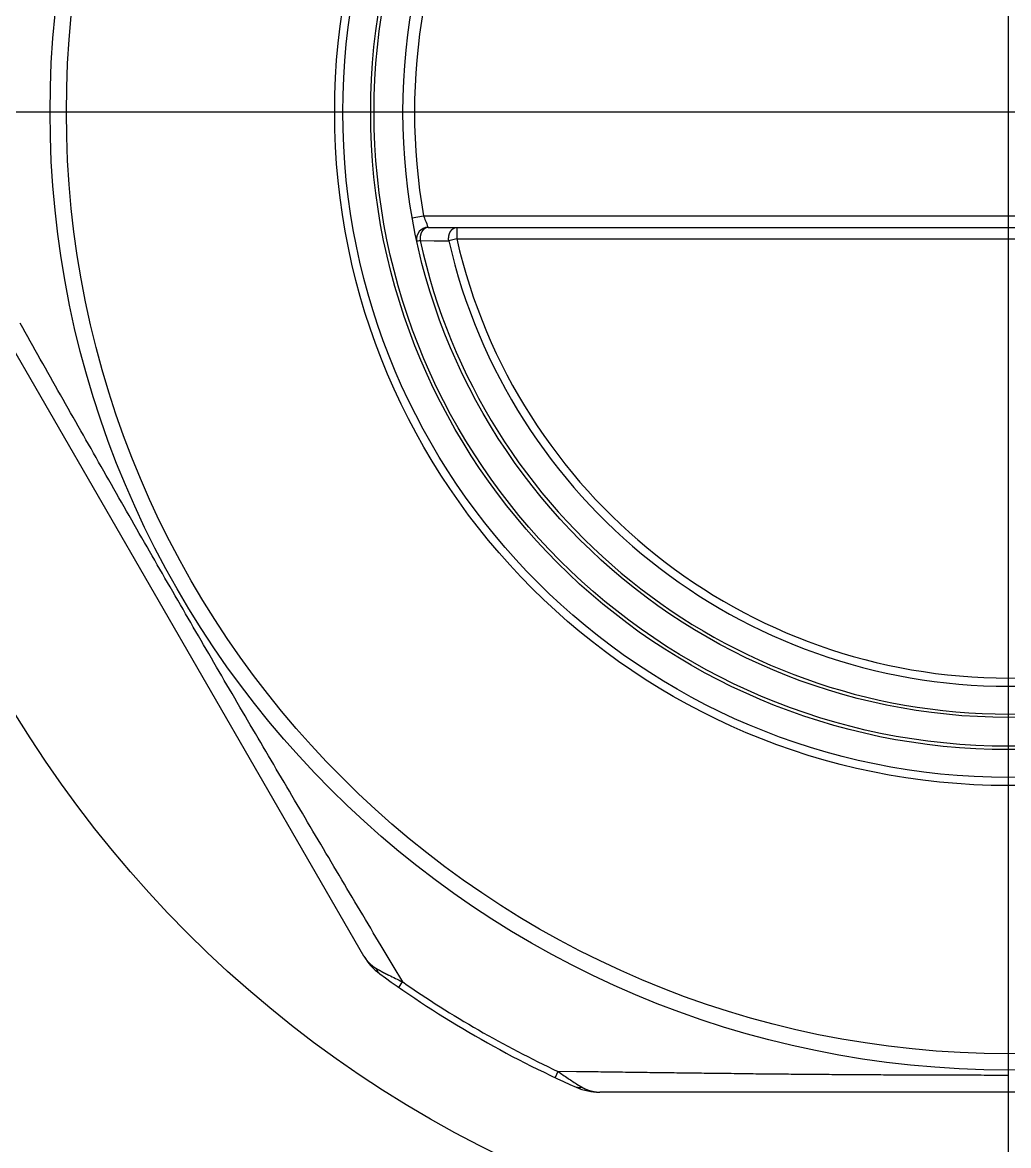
# Model space of a CAD drawing. Header units: millimetres. Extents: x 0 to 3800, y -67 to 2530.
# Drawn here: x 3236.7 to 3245.48, y 883.6 to 893.6 of the extents above; entities that cross this region are included whole.
import ezdxf
from ezdxf.lldxf.tags import DXFTag

# ---------------------------------------------------------------- set-up
doc = ezdxf.new("R2010")
doc.units = ezdxf.units.MM
doc.layers.add('내부선 및 부속', color=4, linetype='Continuous')
doc.layers.add('중심선', color=1, linetype='DASHED')
tags = doc.linetypes.add('DASHDOT', pattern=[70, 31, -13, 13, -13]).pattern_tags.tags
tags[10:11] = [DXFTag(74, 4), DXFTag(75, 0), DXFTag(340, '0'), DXFTag(46, 0.0), DXFTag(50, 0.0), DXFTag(44, 0.0), DXFTag(45, 0.0)]
tags[8:9] = [DXFTag(74, 4), DXFTag(75, 0), DXFTag(340, '0'), DXFTag(46, 0.0), DXFTag(50, 0.0), DXFTag(44, 0.0), DXFTag(45, 0.0)]
tags[6:7] = [DXFTag(74, 4), DXFTag(75, 0), DXFTag(340, '0'), DXFTag(46, 0.0), DXFTag(50, 0.0), DXFTag(44, 0.0), DXFTag(45, 0.0)]
tags[4:5] = [DXFTag(74, 4), DXFTag(75, 0), DXFTag(340, '0'), DXFTag(46, 0.0), DXFTag(50, 0.0), DXFTag(44, 0.0), DXFTag(45, 0.0)]
tags = doc.linetypes.add('DASHED', pattern=[25.72, 12.86, -12.86]).pattern_tags.tags
tags[6:7] = [DXFTag(74, 4), DXFTag(75, 0), DXFTag(340, '0'), DXFTag(46, 0.0), DXFTag(50, 0.0), DXFTag(44, 0.0), DXFTag(45, 0.0)]
tags[4:5] = [DXFTag(74, 4), DXFTag(75, 0), DXFTag(340, '0'), DXFTag(46, 0.0), DXFTag(50, 0.0), DXFTag(44, 0.0), DXFTag(45, 0.0)]

msp = doc.modelspace()

# ---------------------------------------------------------------- linework, layer by layer
at = {"layer": '내부선 및 부속', "linetype": 'Continuous'}
for p, q in [((3240.1726, 891.8606), (3240.2736, 891.8785)), ((3240.2741, 891.8785), (3250.6847, 891.8785)), ((3240.3126, 891.7797), (3240.3143, 891.7759)), ((3240.3143, 891.7759), (3250.6437, 891.7759)), ((3240.5683, 891.7759), (3240.5683, 891.6732)), ((3240.2434, 891.6577), (3240.214, 891.6513)), ((3240.2434, 891.6577), (3240.3674, 891.6573)), ((3240.3674, 891.6573), (3240.4975, 891.657)), ((3240.5683, 891.6732), (3240.4975, 891.6569)), ((3240.5684, 891.6732), (3250.3895, 891.6732)), ((3239.7416, 885.2886), (3236.1031, 891.5906)), ((3240.0032, 885.2004), (3239.8965, 885.3791)), ((3240.0878, 885.0589), (3240.0032, 885.2004)), ((3240.053, 885.0098), (3240.0874, 885.0592)), ((3241.469, 884.2615), (3241.4434, 884.207)), ((3241.6336, 884.259), (3241.4691, 884.2614)), ((3249.1175, 884.0767), (3241.8406, 884.0767))]:
    msp.add_line(p, q, dxfattribs=at)
at = {"layer": '내부선 및 부속', "linetype": 'Continuous', "flags": 128}
for points in [[(3240.314, 891.7757), (3240.313, 891.7757), (3240.312, 891.7757), (3240.312, 891.7757), (3240.311, 891.7757), (3240.31, 891.7757), (3240.309, 891.7757), (3240.308, 891.7757), (3240.307, 891.7757), (3240.306, 891.7747), (3240.305, 891.7747), (3240.304, 891.7747), (3240.303, 891.7747), (3240.302, 891.7747), (3240.301, 891.7737), (3240.301, 891.7737), (3240.3, 891.7737), (3240.299, 891.7727), (3240.298, 891.7727), (3240.297, 891.7727), (3240.296, 891.7717), (3240.295, 891.7717), (3240.294, 891.7717), (3240.293, 891.7707), (3240.293, 891.7707), (3240.292, 891.7697), (3240.291, 891.7697), (3240.29, 891.7687), (3240.289, 891.7687), (3240.288, 891.7687), (3240.288, 891.7677), (3240.287, 891.7677), (3240.286, 891.7667), (3240.285, 891.7657), (3240.284, 891.7657), (3240.283, 891.7647), (3240.283, 891.7647), (3240.282, 891.7637), (3240.281, 891.7637), (3240.28, 891.7627), (3240.279, 891.7617), (3240.279, 891.7617), (3240.278, 891.7607), (3240.277, 891.7597), (3240.276, 891.7597), (3240.276, 891.7587), (3240.275, 891.7577), (3240.274, 891.7577), (3240.273, 891.7567), (3240.273, 891.7557), (3240.272, 891.7557), (3240.271, 891.7547), (3240.271, 891.7537), (3240.27, 891.7527), (3240.269, 891.7527), (3240.269, 891.7517), (3240.268, 891.7507), (3240.267, 891.7497), (3240.267, 891.7497), (3240.266, 891.7487), (3240.265, 891.7477), (3240.265, 891.7467), (3240.264, 891.7457), (3240.264, 891.7457), (3240.263, 891.7447), (3240.262, 891.7437), (3240.262, 891.7427), (3240.261, 891.7417), (3240.261, 891.7417), (3240.26, 891.7407), (3240.26, 891.7397), (3240.259, 891.7387), (3240.259, 891.7377), (3240.258, 891.7367), (3240.258, 891.7367), (3240.257, 891.7357), (3240.257, 891.7347), (3240.256, 891.7337), (3240.256, 891.7327), (3240.255, 891.7317), (3240.255, 891.7307), (3240.254, 891.7307), (3240.254, 891.7297), (3240.253, 891.7287), (3240.253, 891.7277), (3240.253, 891.7267), (3240.252, 891.7257), (3240.252, 891.7247), (3240.251, 891.7237), (3240.251, 891.7227), (3240.251, 891.7227), (3240.25, 891.7217), (3240.25, 891.7207), (3240.25, 891.7197), (3240.249, 891.7187), (3240.249, 891.7177), (3240.249, 891.7167), (3240.248, 891.7157), (3240.248, 891.7147), (3240.248, 891.7137), (3240.248, 891.7127), (3240.248, 891.7127), (3240.247, 891.7127), (3240.247, 891.7117), (3240.247, 891.7107), (3240.247, 891.7097), (3240.246, 891.7087), (3240.246, 891.7077), (3240.246, 891.7067), (3240.246, 891.7057), (3240.245, 891.7047), (3240.245, 891.7037), (3240.245, 891.7027), (3240.245, 891.7017), (3240.245, 891.7007), (3240.245, 891.7007), (3240.244, 891.6997), (3240.244, 891.6987), (3240.244, 891.6977), (3240.244, 891.6967), (3240.244, 891.6957), (3240.244, 891.6947), (3240.244, 891.6937), (3240.243, 891.6927), (3240.243, 891.6917), (3240.243, 891.6907), (3240.243, 891.6897), (3240.243, 891.6887), (3240.243, 891.6877), (3240.243, 891.6867), (3240.243, 891.6857), (3240.243, 891.6847), (3240.243, 891.6837), (3240.243, 891.6827), (3240.243, 891.6827), (3240.243, 891.6817), (3240.242, 891.6807), (3240.242, 891.6797), (3240.242, 891.6787), (3240.242, 891.6777), (3240.242, 891.6767), (3240.242, 891.6757), (3240.242, 891.6747), (3240.242, 891.6737), (3240.242, 891.6727), (3240.242, 891.6717), (3240.242, 891.6707), (3240.243, 891.6697), (3240.243, 891.6687), (3240.243, 891.6677), (3240.243, 891.6667), (3240.243, 891.6657), (3240.243, 891.6657), (3240.243, 891.6647), (3240.243, 891.6637), (3240.243, 891.6627), (3240.243, 891.6617), (3240.243, 891.6607), (3240.243, 891.6597), (3240.243, 891.6587), (3240.243, 891.6577), (3240.243, 891.6577)], [(3240.498, 891.6567), (3240.497, 891.6577), (3240.497, 891.6587), (3240.497, 891.6597), (3240.497, 891.6597), (3240.497, 891.6607), (3240.497, 891.6617), (3240.497, 891.6627), (3240.497, 891.6627), (3240.497, 891.6637), (3240.496, 891.6647), (3240.496, 891.6657), (3240.496, 891.6667), (3240.496, 891.6667), (3240.496, 891.6677), (3240.496, 891.6687), (3240.496, 891.6697), (3240.496, 891.6707), (3240.496, 891.6707), (3240.496, 891.6717), (3240.496, 891.6727), (3240.496, 891.6737), (3240.496, 891.6747), (3240.496, 891.6747), (3240.496, 891.6757), (3240.496, 891.6767), (3240.496, 891.6777), (3240.496, 891.6787), (3240.496, 891.6787), (3240.496, 891.6797), (3240.496, 891.6807), (3240.496, 891.6817), (3240.496, 891.6827), (3240.496, 891.6827), (3240.497, 891.6837), (3240.497, 891.6847), (3240.497, 891.6857), (3240.497, 891.6867), (3240.497, 891.6867), (3240.497, 891.6877), (3240.497, 891.6887), (3240.497, 891.6897), (3240.497, 891.6897), (3240.497, 891.6907), (3240.497, 891.6917), (3240.498, 891.6927), (3240.498, 891.6937), (3240.498, 891.6937), (3240.498, 891.6947), (3240.498, 891.6957), (3240.498, 891.6967), (3240.498, 891.6977), (3240.498, 891.6977), (3240.499, 891.6987), (3240.499, 891.6997), (3240.499, 891.7007), (3240.499, 891.7007), (3240.499, 891.7017), (3240.499, 891.7027), (3240.5, 891.7037), (3240.5, 891.7047), (3240.5, 891.7047), (3240.5, 891.7057), (3240.5, 891.7067), (3240.5, 891.7077), (3240.501, 891.7077), (3240.501, 891.7087), (3240.501, 891.7097), (3240.501, 891.7107), (3240.501, 891.7107), (3240.502, 891.7117), (3240.502, 891.7127), (3240.502, 891.7137), (3240.502, 891.7147), (3240.503, 891.7147), (3240.503, 891.7157), (3240.503, 891.7167), (3240.503, 891.7177), (3240.503, 891.7177), (3240.504, 891.7187), (3240.504, 891.7197), (3240.504, 891.7207), (3240.505, 891.7207), (3240.505, 891.7217), (3240.505, 891.7227), (3240.505, 891.7227), (3240.506, 891.7237), (3240.506, 891.7247), (3240.506, 891.7257), (3240.507, 891.7257), (3240.507, 891.7267), (3240.507, 891.7277), (3240.508, 891.7287), (3240.508, 891.7287), (3240.508, 891.7297), (3240.509, 891.7307), (3240.509, 891.7307), (3240.509, 891.7317), (3240.51, 891.7327), (3240.51, 891.7337), (3240.51, 891.7337), (3240.51, 891.7337), (3240.511, 891.7347), (3240.511, 891.7357), (3240.511, 891.7357), (3240.512, 891.7367), (3240.512, 891.7377), (3240.513, 891.7387), (3240.513, 891.7387), (3240.514, 891.7397), (3240.514, 891.7407), (3240.514, 891.7407), (3240.515, 891.7417), (3240.515, 891.7427), (3240.516, 891.7427), (3240.516, 891.7437), (3240.517, 891.7447), (3240.517, 891.7447), (3240.518, 891.7457), (3240.518, 891.7467), (3240.519, 891.7467), (3240.519, 891.7477), (3240.52, 891.7487), (3240.52, 891.7487), (3240.521, 891.7497), (3240.521, 891.7507), (3240.522, 891.7507), (3240.523, 891.7517), (3240.523, 891.7527), (3240.524, 891.7527), (3240.524, 891.7537), (3240.525, 891.7537), (3240.525, 891.7547), (3240.526, 891.7557), (3240.527, 891.7557), (3240.527, 891.7567), (3240.528, 891.7567), (3240.528, 891.7577), (3240.529, 891.7587), (3240.53, 891.7587), (3240.53, 891.7597), (3240.531, 891.7597), (3240.532, 891.7607), (3240.532, 891.7607), (3240.533, 891.7617), (3240.534, 891.7617), (3240.534, 891.7627), (3240.535, 891.7637), (3240.536, 891.7637), (3240.536, 891.7647), (3240.537, 891.7647), (3240.538, 891.7647), (3240.538, 891.7657), (3240.539, 891.7657), (3240.54, 891.7667), (3240.54, 891.7667), (3240.541, 891.7677), (3240.542, 891.7677), (3240.542, 891.7687), (3240.543, 891.7687), (3240.544, 891.7687), (3240.545, 891.7697), (3240.545, 891.7697), (3240.546, 891.7707), (3240.547, 891.7707), (3240.548, 891.7707), (3240.548, 891.7717), (3240.549, 891.7717), (3240.55, 891.7717), (3240.551, 891.7727), (3240.551, 891.7727), (3240.552, 891.7727), (3240.553, 891.7727), (3240.554, 891.7737), (3240.554, 891.7737), (3240.555, 891.7737), (3240.556, 891.7737), (3240.557, 891.7747), (3240.557, 891.7747), (3240.558, 891.7747), (3240.559, 891.7747), (3240.56, 891.7747), (3240.56, 891.7747), (3240.561, 891.7757), (3240.562, 891.7757), (3240.563, 891.7757), (3240.564, 891.7757), (3240.564, 891.7757), (3240.565, 891.7757), (3240.566, 891.7757), (3240.567, 891.7757), (3240.568, 891.7757), (3240.568, 891.7757), (3240.568, 891.7757)], [(3239.897, 885.3787), (3239.873, 885.4187), (3239.85, 885.4577), (3239.826, 885.4967), (3239.803, 885.5367), (3239.779, 885.5757), (3239.756, 885.6147), (3239.732, 885.6547), (3239.709, 885.6937), (3239.686, 885.7327), (3239.662, 885.7717), (3239.639, 885.8117), (3239.615, 885.8507), (3239.592, 885.8897), (3239.569, 885.9297), (3239.545, 885.9687), (3239.522, 886.0077), (3239.499, 886.0477), (3239.475, 886.0867), (3239.452, 886.1267), (3239.429, 886.1657), (3239.405, 886.2047), (3239.382, 886.2447), (3239.359, 886.2837), (3239.335, 886.3227), (3239.312, 886.3627), (3239.289, 886.4017), (3239.265, 886.4407), (3239.242, 886.4807), (3239.219, 886.5197), (3239.195, 886.5597), (3239.172, 886.5987), (3239.149, 886.6377), (3239.126, 886.6777), (3239.102, 886.7167), (3239.079, 886.7567), (3239.056, 886.7957), (3239.033, 886.8357), (3239.009, 886.8747), (3238.986, 886.9137), (3238.963, 886.9537), (3238.94, 886.9927), (3238.917, 887.0327), (3238.893, 887.0717), (3238.87, 887.1117), (3238.847, 887.1507), (3238.824, 887.1907), (3238.801, 887.2297), (3238.778, 887.2687), (3238.754, 887.3087), (3238.731, 887.3477), (3238.708, 887.3877), (3238.685, 887.4267), (3238.662, 887.4667), (3238.639, 887.5057), (3238.616, 887.5457), (3238.593, 887.5847), (3238.569, 887.6247), (3238.546, 887.6637), (3238.523, 887.7037), (3238.5, 887.7427), (3238.477, 887.7827), (3238.454, 887.8227), (3238.431, 887.8617), (3238.408, 887.9017), (3238.385, 887.9407), (3238.362, 887.9807), (3238.339, 888.0197), (3238.316, 888.0597), (3238.293, 888.0987), (3238.27, 888.1387), (3238.247, 888.1787), (3238.224, 888.2177), (3238.201, 888.2577), (3238.178, 888.2967), (3238.156, 888.3367), (3238.133, 888.3767), (3238.11, 888.4157), (3238.087, 888.4557), (3238.064, 888.4947), (3238.041, 888.5347), (3238.018, 888.5747), (3237.995, 888.6137), (3237.972, 888.6537), (3237.95, 888.6937), (3237.927, 888.7327), (3237.904, 888.7727), (3237.881, 888.8127), (3237.858, 888.8517), (3237.836, 888.8917), (3237.813, 888.9317), (3237.79, 888.9707), (3237.767, 889.0107), (3237.744, 889.0507), (3237.722, 889.0897), (3237.699, 889.1297), (3237.676, 889.1697), (3237.654, 889.2097), (3237.631, 889.2487), (3237.608, 889.2887), (3237.585, 889.3287), (3237.585, 889.3287), (3237.563, 889.3687), (3237.54, 889.4077), (3237.517, 889.4477), (3237.495, 889.4877), (3237.472, 889.5277), (3237.449, 889.5667), (3237.427, 889.6067), (3237.404, 889.6467), (3237.381, 889.6867), (3237.359, 889.7257), (3237.336, 889.7657), (3237.314, 889.8057), (3237.291, 889.8457), (3237.268, 889.8857), (3237.246, 889.9247), (3237.223, 889.9647), (3237.201, 890.0047), (3237.178, 890.0447), (3237.156, 890.0847), (3237.133, 890.1237), (3237.111, 890.1637), (3237.088, 890.2037), (3237.066, 890.2437), (3237.043, 890.2837), (3237.02, 890.3237), (3236.998, 890.3627), (3236.975, 890.4027), (3236.953, 890.4427), (3236.931, 890.4827), (3236.908, 890.5227), (3236.886, 890.5627), (3236.863, 890.6027), (3236.841, 890.6417), (3236.818, 890.6817), (3236.796, 890.7217), (3236.773, 890.7617), (3236.751, 890.8017), (3236.728, 890.8417), (3236.706, 890.8817), (3236.684, 890.9217)], [(3239.742, 885.2887), (3239.742, 885.2877), (3239.743, 885.2867), (3239.743, 885.2857), (3239.744, 885.2847), (3239.744, 885.2837), (3239.745, 885.2837), (3239.745, 885.2827), (3239.746, 885.2817), (3239.746, 885.2807), (3239.747, 885.2797), (3239.747, 885.2787), (3239.748, 885.2777), (3239.749, 885.2767), (3239.749, 885.2767), (3239.75, 885.2757), (3239.75, 885.2747), (3239.751, 885.2737), (3239.751, 885.2727), (3239.752, 885.2717), (3239.753, 885.2707), (3239.753, 885.2707), (3239.754, 885.2697), (3239.754, 885.2687), (3239.755, 885.2677), (3239.755, 885.2667), (3239.756, 885.2657), (3239.757, 885.2657), (3239.757, 885.2647), (3239.758, 885.2637), (3239.758, 885.2627), (3239.759, 885.2617), (3239.76, 885.2607), (3239.76, 885.2607), (3239.761, 885.2597), (3239.762, 885.2587), (3239.762, 885.2577), (3239.763, 885.2567), (3239.763, 885.2557), (3239.764, 885.2557), (3239.765, 885.2547), (3239.765, 885.2537), (3239.766, 885.2527), (3239.767, 885.2517), (3239.767, 885.2517), (3239.768, 885.2507), (3239.769, 885.2497), (3239.769, 885.2487), (3239.77, 885.2477), (3239.771, 885.2477), (3239.771, 885.2467), (3239.772, 885.2457), (3239.773, 885.2447), (3239.773, 885.2437), (3239.774, 885.2437), (3239.775, 885.2427), (3239.775, 885.2417), (3239.776, 885.2407), (3239.777, 885.2407), (3239.777, 885.2397), (3239.778, 885.2387), (3239.779, 885.2377), (3239.779, 885.2367), (3239.78, 885.2367), (3239.781, 885.2357), (3239.782, 885.2347), (3239.782, 885.2337), (3239.783, 885.2337), (3239.784, 885.2327), (3239.784, 885.2317), (3239.785, 885.2307), (3239.786, 885.2307), (3239.787, 885.2297), (3239.787, 885.2287), (3239.788, 885.2277), (3239.789, 885.2277), (3239.789, 885.2267), (3239.79, 885.2257), (3239.791, 885.2257), (3239.792, 885.2247), (3239.792, 885.2237), (3239.793, 885.2227), (3239.794, 885.2227), (3239.795, 885.2217), (3239.795, 885.2207), (3239.796, 885.2207), (3239.797, 885.2197), (3239.798, 885.2187), (3239.799, 885.2177), (3239.799, 885.2177), (3239.8, 885.2167), (3239.801, 885.2157), (3239.802, 885.2157), (3239.802, 885.2147), (3239.803, 885.2137), (3239.804, 885.2137), (3239.805, 885.2127), (3239.806, 885.2117), (3239.806, 885.2117), (3239.807, 885.2107), (3239.808, 885.2097), (3239.808, 885.2097), (3239.809, 885.2097), (3239.809, 885.2087), (3239.81, 885.2077), (3239.811, 885.2077), (3239.812, 885.2067), (3239.813, 885.2057), (3239.813, 885.2057), (3239.814, 885.2047), (3239.815, 885.2037), (3239.816, 885.2037), (3239.817, 885.2027), (3239.818, 885.2017), (3239.818, 885.2017), (3239.819, 885.2007), (3239.82, 885.1997), (3239.821, 885.1997), (3239.822, 885.1987), (3239.822, 885.1987), (3239.823, 885.1977), (3239.824, 885.1967), (3239.825, 885.1967), (3239.826, 885.1957), (3239.827, 885.1957), (3239.828, 885.1947), (3239.828, 885.1937), (3239.829, 885.1937), (3239.83, 885.1927), (3239.831, 885.1927), (3239.832, 885.1917), (3239.833, 885.1907), (3239.833, 885.1907), (3239.834, 885.1897), (3239.835, 885.1897), (3239.836, 885.1887), (3239.837, 885.1877), (3239.838, 885.1877), (3239.839, 885.1867), (3239.839, 885.1867), (3239.84, 885.1857), (3239.841, 885.1857), (3239.842, 885.1847), (3239.843, 885.1837), (3239.844, 885.1837), (3239.845, 885.1827), (3239.846, 885.1827), (3239.846, 885.1817), (3239.847, 885.1817), (3239.848, 885.1807), (3239.849, 885.1807), (3239.85, 885.1797), (3239.851, 885.1797), (3239.852, 885.1787), (3239.853, 885.1777), (3239.853, 885.1777), (3239.854, 885.1767), (3239.855, 885.1767), (3239.856, 885.1757), (3239.857, 885.1757), (3239.858, 885.1747), (3239.858, 885.1747)], [(3239.884, 885.1307), (3239.883, 885.1307), (3239.883, 885.1307), (3239.883, 885.1307), (3239.883, 885.1317), (3239.882, 885.1317), (3239.882, 885.1317), (3239.882, 885.1317), (3239.882, 885.1317), (3239.881, 885.1327), (3239.881, 885.1327), (3239.881, 885.1327), (3239.881, 885.1327), (3239.88, 885.1327), (3239.88, 885.1337), (3239.88, 885.1337), (3239.88, 885.1337), (3239.879, 885.1337), (3239.879, 885.1347), (3239.879, 885.1347), (3239.879, 885.1347), (3239.878, 885.1347), (3239.878, 885.1347), (3239.878, 885.1357), (3239.878, 885.1357), (3239.877, 885.1357), (3239.877, 885.1357), (3239.877, 885.1367), (3239.877, 885.1367), (3239.876, 885.1367), (3239.876, 885.1367), (3239.876, 885.1377), (3239.876, 885.1377), (3239.876, 885.1377), (3239.875, 885.1377), (3239.875, 885.1387), (3239.875, 885.1387), (3239.875, 885.1387), (3239.874, 885.1387), (3239.874, 885.1387), (3239.874, 885.1397), (3239.874, 885.1397), (3239.874, 885.1397), (3239.873, 885.1397), (3239.873, 885.1407), (3239.873, 885.1407), (3239.873, 885.1407), (3239.873, 885.1417), (3239.872, 885.1417), (3239.872, 885.1417), (3239.872, 885.1417), (3239.872, 885.1427), (3239.872, 885.1427), (3239.871, 885.1427), (3239.871, 885.1427), (3239.871, 885.1437), (3239.871, 885.1437), (3239.871, 885.1437), (3239.87, 885.1437), (3239.87, 885.1447), (3239.87, 885.1447), (3239.87, 885.1447), (3239.87, 885.1457), (3239.869, 885.1457), (3239.869, 885.1457), (3239.869, 885.1457), (3239.869, 885.1467), (3239.869, 885.1467), (3239.869, 885.1467), (3239.868, 885.1467), (3239.868, 885.1477), (3239.868, 885.1477), (3239.868, 885.1477), (3239.868, 885.1487), (3239.868, 885.1487), (3239.867, 885.1487), (3239.867, 885.1487), (3239.867, 885.1497), (3239.867, 885.1497), (3239.867, 885.1497), (3239.867, 885.1507), (3239.866, 885.1507), (3239.866, 885.1507), (3239.866, 885.1517), (3239.866, 885.1517), (3239.866, 885.1517), (3239.866, 885.1517), (3239.865, 885.1527), (3239.865, 885.1527), (3239.865, 885.1527), (3239.865, 885.1537), (3239.865, 885.1537), (3239.865, 885.1537), (3239.865, 885.1547), (3239.864, 885.1547), (3239.864, 885.1547), (3239.864, 885.1547), (3239.864, 885.1557), (3239.864, 885.1557), (3239.864, 885.1557), (3239.864, 885.1567), (3239.864, 885.1567), (3239.864, 885.1567), (3239.863, 885.1567), (3239.863, 885.1577), (3239.863, 885.1577), (3239.863, 885.1577), (3239.863, 885.1577), (3239.863, 885.1587), (3239.863, 885.1587), (3239.862, 885.1587), (3239.862, 885.1597), (3239.862, 885.1597), (3239.862, 885.1597), (3239.862, 885.1607), (3239.862, 885.1607), (3239.862, 885.1607), (3239.862, 885.1617), (3239.862, 885.1617), (3239.861, 885.1617), (3239.861, 885.1627), (3239.861, 885.1627), (3239.861, 885.1627), (3239.861, 885.1637), (3239.861, 885.1637), (3239.861, 885.1637), (3239.861, 885.1637), (3239.861, 885.1647), (3239.861, 885.1647), (3239.86, 885.1647), (3239.86, 885.1657), (3239.86, 885.1657), (3239.86, 885.1657), (3239.86, 885.1667), (3239.86, 885.1667), (3239.86, 885.1667), (3239.86, 885.1677), (3239.86, 885.1677), (3239.86, 885.1677), (3239.859, 885.1687), (3239.859, 885.1687), (3239.859, 885.1687), (3239.859, 885.1697), (3239.859, 885.1697), (3239.859, 885.1697), (3239.859, 885.1707), (3239.859, 885.1707), (3239.859, 885.1707), (3239.859, 885.1717), (3239.859, 885.1717), (3239.859, 885.1717), (3239.859, 885.1717), (3239.858, 885.1727), (3239.858, 885.1727), (3239.858, 885.1727), (3239.858, 885.1737), (3239.858, 885.1737), (3239.858, 885.1737), (3239.858, 885.1747), (3239.858, 885.1747), (3239.858, 885.1747), (3239.858, 885.1747)], [(3239.858, 885.1747), (3239.859, 885.1747), (3239.859, 885.1747), (3239.86, 885.1737), (3239.861, 885.1737), (3239.861, 885.1737), (3239.862, 885.1727), (3239.863, 885.1727), (3239.863, 885.1717), (3239.864, 885.1717), (3239.864, 885.1717), (3239.865, 885.1707), (3239.866, 885.1707), (3239.866, 885.1707), (3239.867, 885.1697), (3239.868, 885.1697), (3239.868, 885.1687), (3239.869, 885.1687), (3239.87, 885.1687), (3239.87, 885.1677), (3239.871, 885.1677), (3239.872, 885.1677), (3239.872, 885.1667), (3239.873, 885.1667), (3239.874, 885.1667), (3239.874, 885.1657), (3239.875, 885.1657), (3239.876, 885.1647), (3239.876, 885.1647), (3239.877, 885.1647), (3239.878, 885.1637), (3239.878, 885.1637), (3239.879, 885.1637), (3239.88, 885.1627), (3239.88, 885.1627), (3239.881, 885.1627), (3239.882, 885.1617), (3239.882, 885.1617), (3239.883, 885.1607), (3239.884, 885.1607), (3239.884, 885.1607), (3239.885, 885.1597), (3239.886, 885.1597), (3239.886, 885.1597), (3239.887, 885.1587), (3239.887, 885.1587), (3239.888, 885.1587), (3239.889, 885.1577), (3239.889, 885.1577), (3239.89, 885.1577), (3239.891, 885.1567), (3239.891, 885.1567), (3239.892, 885.1557), (3239.893, 885.1557), (3239.893, 885.1557), (3239.894, 885.1547), (3239.895, 885.1547), (3239.895, 885.1547), (3239.896, 885.1537), (3239.897, 885.1537), (3239.897, 885.1537), (3239.898, 885.1527), (3239.899, 885.1527), (3239.899, 885.1527), (3239.9, 885.1517), (3239.901, 885.1517), (3239.901, 885.1507), (3239.902, 885.1507), (3239.903, 885.1507), (3239.903, 885.1497), (3239.904, 885.1497), (3239.905, 885.1497), (3239.905, 885.1487), (3239.906, 885.1487), (3239.907, 885.1487), (3239.907, 885.1477), (3239.908, 885.1477), (3239.909, 885.1477), (3239.909, 885.1467), (3239.91, 885.1467), (3239.911, 885.1467), (3239.911, 885.1457), (3239.912, 885.1457), (3239.913, 885.1447), (3239.913, 885.1447), (3239.914, 885.1447), (3239.915, 885.1437), (3239.915, 885.1437), (3239.916, 885.1437), (3239.917, 885.1427), (3239.917, 885.1427), (3239.918, 885.1427), (3239.919, 885.1417), (3239.919, 885.1417), (3239.92, 885.1417), (3239.921, 885.1407), (3239.921, 885.1407), (3239.922, 885.1407), (3239.923, 885.1397), (3239.923, 885.1397), (3239.924, 885.1397), (3239.924, 885.1397), (3239.925, 885.1387), (3239.925, 885.1387), (3239.926, 885.1387), (3239.927, 885.1377), (3239.927, 885.1377), (3239.928, 885.1367), (3239.929, 885.1367), (3239.929, 885.1367), (3239.93, 885.1357), (3239.931, 885.1357), (3239.931, 885.1357), (3239.932, 885.1347), (3239.933, 885.1347), (3239.933, 885.1347), (3239.934, 885.1337), (3239.935, 885.1337), (3239.935, 885.1337), (3239.936, 885.1327), (3239.937, 885.1327), (3239.937, 885.1327), (3239.938, 885.1317), (3239.939, 885.1317), (3239.939, 885.1317), (3239.94, 885.1307), (3239.941, 885.1307), (3239.941, 885.1307), (3239.942, 885.1297), (3239.943, 885.1297), (3239.943, 885.1297), (3239.944, 885.1287), (3239.945, 885.1287), (3239.945, 885.1287), (3239.946, 885.1277), (3239.947, 885.1277), (3239.947, 885.1267), (3239.948, 885.1267), (3239.949, 885.1267), (3239.949, 885.1257), (3239.95, 885.1257), (3239.951, 885.1257), (3239.951, 885.1247), (3239.952, 885.1247), (3239.953, 885.1247), (3239.953, 885.1237), (3239.954, 885.1237), (3239.955, 885.1237), (3239.955, 885.1227), (3239.956, 885.1227), (3239.957, 885.1227), (3239.957, 885.1217), (3239.958, 885.1217), (3239.959, 885.1217), (3239.959, 885.1207), (3239.96, 885.1207), (3239.961, 885.1207), (3239.961, 885.1197), (3239.962, 885.1197), (3239.963, 885.1197), (3239.963, 885.1187), (3239.963, 885.1187)], [(3245.479, 884.2267), (3245.455, 884.2267), (3245.431, 884.2267), (3245.406, 884.2267), (3245.382, 884.2267), (3245.358, 884.2267), (3245.334, 884.2267), (3245.31, 884.2267), (3245.286, 884.2267), (3245.261, 884.2267), (3245.237, 884.2277), (3245.213, 884.2277), (3245.189, 884.2277), (3245.165, 884.2277), (3245.14, 884.2277), (3245.116, 884.2277), (3245.092, 884.2277), (3245.068, 884.2277), (3245.044, 884.2277), (3245.02, 884.2277), (3244.995, 884.2277), (3244.971, 884.2277), (3244.947, 884.2277), (3244.923, 884.2277), (3244.899, 884.2277), (3244.874, 884.2277), (3244.85, 884.2277), (3244.826, 884.2277), (3244.802, 884.2287), (3244.778, 884.2287), (3244.753, 884.2287), (3244.729, 884.2287), (3244.705, 884.2287), (3244.681, 884.2287), (3244.657, 884.2287), (3244.633, 884.2287), (3244.608, 884.2287), (3244.584, 884.2287), (3244.56, 884.2287), (3244.536, 884.2297), (3244.512, 884.2297), (3244.487, 884.2297), (3244.463, 884.2297), (3244.439, 884.2297), (3244.415, 884.2297), (3244.391, 884.2297), (3244.366, 884.2297), (3244.342, 884.2307), (3244.318, 884.2307), (3244.294, 884.2307), (3244.27, 884.2307), (3244.246, 884.2307), (3244.221, 884.2307), (3244.197, 884.2307), (3244.173, 884.2317), (3244.149, 884.2317), (3244.125, 884.2317), (3244.1, 884.2317), (3244.076, 884.2317), (3244.052, 884.2317), (3244.028, 884.2317), (3244.004, 884.2327), (3243.98, 884.2327), (3243.955, 884.2327), (3243.931, 884.2327), (3243.907, 884.2327), (3243.883, 884.2337), (3243.859, 884.2337), (3243.834, 884.2337), (3243.81, 884.2337), (3243.786, 884.2337), (3243.762, 884.2337), (3243.738, 884.2347), (3243.713, 884.2347), (3243.689, 884.2347), (3243.665, 884.2347), (3243.641, 884.2347), (3243.617, 884.2357), (3243.593, 884.2357), (3243.568, 884.2357), (3243.544, 884.2357), (3243.52, 884.2367), (3243.496, 884.2367), (3243.472, 884.2367), (3243.447, 884.2367), (3243.423, 884.2367), (3243.399, 884.2377), (3243.375, 884.2377), (3243.351, 884.2377), (3243.327, 884.2377), (3243.302, 884.2387), (3243.278, 884.2387), (3243.254, 884.2387), (3243.23, 884.2387), (3243.206, 884.2397), (3243.181, 884.2397), (3243.157, 884.2397), (3243.133, 884.2397), (3243.109, 884.2407), (3243.085, 884.2407), (3243.06, 884.2407), (3243.06, 884.2407), (3243.036, 884.2407), (3243.012, 884.2417), (3242.988, 884.2417), (3242.964, 884.2417), (3242.94, 884.2417), (3242.915, 884.2427), (3242.891, 884.2427), (3242.867, 884.2427), (3242.843, 884.2437), (3242.819, 884.2437), (3242.794, 884.2437), (3242.77, 884.2437), (3242.746, 884.2447), (3242.722, 884.2447), (3242.698, 884.2447), (3242.674, 884.2447), (3242.649, 884.2457), (3242.625, 884.2457), (3242.601, 884.2457), (3242.577, 884.2467), (3242.553, 884.2467), (3242.528, 884.2467), (3242.504, 884.2477), (3242.48, 884.2477), (3242.456, 884.2477), (3242.432, 884.2477), (3242.408, 884.2487), (3242.383, 884.2487), (3242.359, 884.2487), (3242.335, 884.2497), (3242.311, 884.2497), (3242.287, 884.2497), (3242.262, 884.2507), (3242.238, 884.2507), (3242.214, 884.2507), (3242.19, 884.2517), (3242.166, 884.2517), (3242.142, 884.2517), (3242.117, 884.2527), (3242.093, 884.2527), (3242.069, 884.2527), (3242.045, 884.2537), (3242.021, 884.2537), (3241.996, 884.2537), (3241.972, 884.2547), (3241.948, 884.2547), (3241.924, 884.2547), (3241.9, 884.2557), (3241.875, 884.2557), (3241.851, 884.2557), (3241.827, 884.2567), (3241.803, 884.2567), (3241.779, 884.2567), (3241.755, 884.2577), (3241.73, 884.2577), (3241.706, 884.2577), (3241.682, 884.2587), (3241.658, 884.2587), (3241.634, 884.2587), (3241.634, 884.2587)], [(3241.647, 884.1437), (3241.647, 884.1437), (3241.647, 884.1427), (3241.647, 884.1427), (3241.648, 884.1427), (3241.648, 884.1427), (3241.648, 884.1427), (3241.649, 884.1417), (3241.649, 884.1417), (3241.649, 884.1417), (3241.649, 884.1417), (3241.65, 884.1417), (3241.65, 884.1417), (3241.65, 884.1407), (3241.651, 884.1407), (3241.651, 884.1407), (3241.651, 884.1407), (3241.652, 884.1407), (3241.652, 884.1397), (3241.652, 884.1397), (3241.652, 884.1397), (3241.653, 884.1397), (3241.653, 884.1397), (3241.653, 884.1397), (3241.654, 884.1387), (3241.654, 884.1387), (3241.654, 884.1387), (3241.654, 884.1387), (3241.655, 884.1387), (3241.655, 884.1377), (3241.655, 884.1377), (3241.656, 884.1377), (3241.656, 884.1377), (3241.656, 884.1377), (3241.657, 884.1377), (3241.657, 884.1367), (3241.657, 884.1367), (3241.657, 884.1367), (3241.658, 884.1367), (3241.658, 884.1367), (3241.658, 884.1357), (3241.659, 884.1357), (3241.659, 884.1357), (3241.659, 884.1357), (3241.66, 884.1357), (3241.66, 884.1357), (3241.66, 884.1347), (3241.66, 884.1347), (3241.661, 884.1347), (3241.661, 884.1347), (3241.661, 884.1347), (3241.662, 884.1347), (3241.662, 884.1337), (3241.662, 884.1337), (3241.662, 884.1337), (3241.663, 884.1337), (3241.663, 884.1337), (3241.663, 884.1327), (3241.664, 884.1327), (3241.664, 884.1327), (3241.664, 884.1327), (3241.665, 884.1327), (3241.665, 884.1327), (3241.665, 884.1317), (3241.665, 884.1317), (3241.666, 884.1317), (3241.666, 884.1317), (3241.666, 884.1317), (3241.667, 884.1307), (3241.667, 884.1307), (3241.667, 884.1307), (3241.667, 884.1307), (3241.668, 884.1307), (3241.668, 884.1307), (3241.668, 884.1297), (3241.669, 884.1297), (3241.669, 884.1297), (3241.669, 884.1297), (3241.67, 884.1297), (3241.67, 884.1287), (3241.67, 884.1287), (3241.67, 884.1287), (3241.671, 884.1287), (3241.671, 884.1287), (3241.671, 884.1287), (3241.672, 884.1277), (3241.672, 884.1277), (3241.672, 884.1277), (3241.673, 884.1277), (3241.673, 884.1277), (3241.673, 884.1277), (3241.673, 884.1267), (3241.674, 884.1267), (3241.674, 884.1267), (3241.674, 884.1267), (3241.675, 884.1267), (3241.675, 884.1257), (3241.675, 884.1257), (3241.675, 884.1257), (3241.676, 884.1257), (3241.676, 884.1257), (3241.676, 884.1257), (3241.676, 884.1257), (3241.677, 884.1247), (3241.677, 884.1247), (3241.677, 884.1247), (3241.678, 884.1247), (3241.678, 884.1247), (3241.678, 884.1247), (3241.678, 884.1237), (3241.679, 884.1237), (3241.679, 884.1237), (3241.679, 884.1237), (3241.68, 884.1237), (3241.68, 884.1227), (3241.68, 884.1227), (3241.681, 884.1227), (3241.681, 884.1227), (3241.681, 884.1227), (3241.681, 884.1227), (3241.682, 884.1217), (3241.682, 884.1217), (3241.682, 884.1217), (3241.683, 884.1217), (3241.683, 884.1217), (3241.683, 884.1217), (3241.684, 884.1207), (3241.684, 884.1207), (3241.684, 884.1207), (3241.684, 884.1207)], [(3241.684, 884.1207), (3241.684, 884.1207), (3241.684, 884.1207), (3241.683, 884.1207), (3241.683, 884.1207), (3241.683, 884.1207), (3241.682, 884.1197), (3241.682, 884.1197), (3241.682, 884.1197), (3241.681, 884.1197), (3241.681, 884.1197), (3241.681, 884.1197), (3241.68, 884.1197), (3241.68, 884.1197), (3241.68, 884.1197), (3241.679, 884.1197), (3241.679, 884.1187), (3241.679, 884.1187), (3241.679, 884.1187), (3241.678, 884.1187), (3241.678, 884.1187), (3241.678, 884.1187), (3241.677, 884.1187), (3241.677, 884.1187), (3241.677, 884.1187), (3241.676, 884.1187), (3241.676, 884.1187), (3241.676, 884.1177), (3241.675, 884.1177), (3241.675, 884.1177), (3241.675, 884.1177), (3241.674, 884.1177), (3241.674, 884.1177), (3241.674, 884.1177), (3241.673, 884.1177), (3241.673, 884.1177), (3241.673, 884.1177), (3241.672, 884.1177), (3241.672, 884.1177), (3241.672, 884.1177), (3241.671, 884.1177), (3241.671, 884.1177), (3241.671, 884.1167), (3241.671, 884.1167), (3241.67, 884.1167), (3241.67, 884.1167), (3241.67, 884.1167), (3241.669, 884.1167), (3241.669, 884.1167), (3241.669, 884.1167), (3241.668, 884.1167), (3241.668, 884.1167), (3241.668, 884.1167), (3241.667, 884.1167), (3241.667, 884.1167), (3241.667, 884.1167), (3241.666, 884.1167), (3241.666, 884.1167), (3241.666, 884.1167), (3241.665, 884.1167), (3241.665, 884.1167), (3241.665, 884.1167), (3241.664, 884.1167), (3241.664, 884.1157), (3241.664, 884.1157), (3241.663, 884.1157), (3241.663, 884.1157), (3241.663, 884.1157), (3241.662, 884.1157), (3241.662, 884.1157), (3241.662, 884.1157), (3241.661, 884.1157), (3241.661, 884.1157), (3241.661, 884.1157), (3241.66, 884.1157), (3241.66, 884.1157), (3241.66, 884.1157), (3241.659, 884.1157), (3241.659, 884.1157), (3241.659, 884.1157), (3241.658, 884.1157), (3241.658, 884.1157), (3241.658, 884.1157), (3241.657, 884.1157), (3241.657, 884.1157), (3241.657, 884.1157), (3241.656, 884.1157), (3241.656, 884.1157), (3241.656, 884.1157), (3241.655, 884.1157), (3241.655, 884.1157), (3241.655, 884.1157), (3241.654, 884.1157), (3241.654, 884.1157), (3241.654, 884.1157), (3241.653, 884.1157), (3241.653, 884.1157), (3241.653, 884.1157), (3241.652, 884.1157), (3241.652, 884.1157), (3241.652, 884.1157), (3241.652, 884.1157), (3241.651, 884.1157), (3241.651, 884.1157), (3241.651, 884.1157), (3241.65, 884.1167), (3241.65, 884.1167), (3241.65, 884.1167), (3241.649, 884.1167), (3241.649, 884.1167), (3241.649, 884.1167), (3241.648, 884.1167), (3241.648, 884.1167), (3241.648, 884.1167), (3241.647, 884.1167), (3241.647, 884.1167), (3241.647, 884.1167), (3241.646, 884.1167), (3241.646, 884.1167), (3241.646, 884.1167), (3241.645, 884.1167), (3241.645, 884.1167), (3241.645, 884.1167), (3241.644, 884.1167), (3241.644, 884.1167), (3241.644, 884.1177), (3241.643, 884.1177), (3241.643, 884.1177), (3241.643, 884.1177), (3241.642, 884.1177), (3241.642, 884.1177), (3241.642, 884.1177), (3241.641, 884.1177), (3241.641, 884.1177), (3241.641, 884.1177), (3241.64, 884.1177), (3241.64, 884.1177), (3241.64, 884.1177), (3241.639, 884.1187), (3241.639, 884.1187), (3241.639, 884.1187), (3241.639, 884.1187), (3241.638, 884.1187), (3241.638, 884.1187), (3241.638, 884.1187), (3241.637, 884.1187), (3241.637, 884.1187), (3241.637, 884.1187), (3241.636, 884.1197), (3241.636, 884.1197), (3241.636, 884.1197), (3241.635, 884.1197), (3241.635, 884.1197), (3241.635, 884.1197), (3241.634, 884.1197), (3241.634, 884.1197), (3241.634, 884.1207), (3241.634, 884.1207), (3241.633, 884.1207), (3241.633, 884.1207), (3241.633, 884.1207), (3241.633, 884.1207)], [(3241.684, 884.1207), (3241.685, 884.1207), (3241.686, 884.1197), (3241.687, 884.1187), (3241.688, 884.1187), (3241.689, 884.1177), (3241.689, 884.1177), (3241.69, 884.1167), (3241.691, 884.1167), (3241.692, 884.1157), (3241.693, 884.1157), (3241.694, 884.1147), (3241.695, 884.1147), (3241.696, 884.1137), (3241.697, 884.1137), (3241.698, 884.1137), (3241.699, 884.1127), (3241.699, 884.1127), (3241.7, 884.1117), (3241.701, 884.1117), (3241.702, 884.1107), (3241.703, 884.1107), (3241.704, 884.1097), (3241.705, 884.1097), (3241.706, 884.1087), (3241.707, 884.1087), (3241.708, 884.1077), (3241.709, 884.1077), (3241.71, 884.1077), (3241.71, 884.1067), (3241.711, 884.1067), (3241.712, 884.1057), (3241.713, 884.1057), (3241.714, 884.1047), (3241.715, 884.1047), (3241.716, 884.1037), (3241.717, 884.1037), (3241.718, 884.1037), (3241.719, 884.1027), (3241.72, 884.1027), (3241.721, 884.1017), (3241.722, 884.1017), (3241.723, 884.1017), (3241.724, 884.1007), (3241.725, 884.1007), (3241.726, 884.0997), (3241.727, 884.0997), (3241.727, 884.0997), (3241.728, 884.0987), (3241.729, 884.0987), (3241.73, 884.0977), (3241.731, 884.0977), (3241.732, 884.0977), (3241.733, 884.0967), (3241.734, 884.0967), (3241.735, 884.0967), (3241.736, 884.0957), (3241.737, 884.0957), (3241.738, 884.0957), (3241.739, 884.0947), (3241.74, 884.0947), (3241.741, 884.0937), (3241.742, 884.0937), (3241.743, 884.0937), (3241.744, 884.0927), (3241.745, 884.0927), (3241.746, 884.0927), (3241.747, 884.0917), (3241.748, 884.0917), (3241.749, 884.0917), (3241.75, 884.0917), (3241.751, 884.0907), (3241.752, 884.0907), (3241.753, 884.0907), (3241.754, 884.0897), (3241.755, 884.0897), (3241.756, 884.0897), (3241.757, 884.0887), (3241.758, 884.0887), (3241.759, 884.0887), (3241.76, 884.0887), (3241.761, 884.0877), (3241.762, 884.0877), (3241.763, 884.0877), (3241.764, 884.0867), (3241.765, 884.0867), (3241.766, 884.0867), (3241.767, 884.0867), (3241.768, 884.0857), (3241.769, 884.0857), (3241.77, 884.0857), (3241.771, 884.0857), (3241.772, 884.0847), (3241.773, 884.0847), (3241.774, 884.0847), (3241.775, 884.0847), (3241.776, 884.0837), (3241.777, 884.0837), (3241.778, 884.0837), (3241.779, 884.0837), (3241.78, 884.0837), (3241.78, 884.0837), (3241.781, 884.0827), (3241.782, 884.0827), (3241.783, 884.0827), (3241.784, 884.0827), (3241.785, 884.0817), (3241.786, 884.0817), (3241.787, 884.0817), (3241.788, 884.0817), (3241.789, 884.0817), (3241.79, 884.0817), (3241.791, 884.0807), (3241.792, 884.0807), (3241.793, 884.0807), (3241.794, 884.0807), (3241.795, 884.0807), (3241.796, 884.0807), (3241.797, 884.0797), (3241.798, 884.0797), (3241.799, 884.0797), (3241.8, 884.0797), (3241.801, 884.0797), (3241.802, 884.0797), (3241.804, 884.0787), (3241.805, 884.0787), (3241.806, 884.0787), (3241.807, 884.0787), (3241.808, 884.0787), (3241.809, 884.0787), (3241.81, 884.0787), (3241.811, 884.0787), (3241.812, 884.0787), (3241.813, 884.0777), (3241.814, 884.0777), (3241.815, 884.0777), (3241.816, 884.0777), (3241.817, 884.0777), (3241.818, 884.0777), (3241.819, 884.0777), (3241.82, 884.0777), (3241.821, 884.0777), (3241.822, 884.0777), (3241.823, 884.0777), (3241.824, 884.0777), (3241.825, 884.0767), (3241.826, 884.0767), (3241.827, 884.0767), (3241.828, 884.0767), (3241.829, 884.0767), (3241.83, 884.0767), (3241.831, 884.0767), (3241.832, 884.0767), (3241.833, 884.0767), (3241.834, 884.0767), (3241.835, 884.0767), (3241.836, 884.0767), (3241.837, 884.0767), (3241.839, 884.0767), (3241.84, 884.0767), (3241.841, 884.0767), (3241.841, 884.0767)]]:
    msp.add_lwpolyline(points, dxfattribs=at)
at = {"layer": '내부선 및 부속', "linetype": 'Continuous'}
for radius in [21.0442, 18.6998, 10.3351, 8.5292, 8.384, 5.9965, 5.9239, 5.6761, 5.646, 5.3894]:
    msp.add_circle((3245.479, 892.8024), radius, dxfattribs=at)
for centre, radius, start, end in [((3245.479, 892.8024), 33.3628, 38.03057, 321.96943), ((3245.479, 892.8024), 25.1775, 57.6319, 302.36819), ((3245.479, 892.8024), 21.121, 9.88977, 350.11023), ((3245.479, 892.8024), 5.2867, 169.93593, 190.06532), ((3241.712, 892.3892), 1.5263, 199.54789, 201.3125), ((3241.7576, 892.4071), 1.5753, 201.31545, 203.4714), ((3240.3143, 891.6732), 0.1027, 90, 192.33295), ((3245.479, 892.8024), 5.3593, 192.33269, 347.66702), ((3245.479, 892.8024), 5.1115, 192.9496, 347.05016), ((3245.479, 892.8024), 5.0389, 192.95, 347.04948), ((3240.1861, 885.5452), 0.5133, 210, 233.89551), ((3245.479, 892.8024), 9.4956, 233.89551, 246.10449), ((3241.6581, 888.4783), 3.7625, 243.23068, 244.24579), ((3241.9322, 889.0439), 4.3911, 244.2306, 245.15692), ((3245.479, 892.8024), 9.4354, 235.15333, 244.8502), ((3243.9268, 887.7491), 4.2666, 234.82718, 236.29122), ((3243.318, 886.8366), 3.1696, 236.29123, 238.17507), ((3241.8406, 884.59), 0.5133, 246.10449, 270)]:
    msp.add_arc(centre, radius, start, end, dxfattribs=at)
at = {"layer": '중심선', "linetype": 'DASHDOT'}
for p, q in [((3245.479, 839.4396), (3245.479, 946.1652)), ((3338.1145, 892.8024), (3192.1162, 892.8024))]:
    msp.add_line(p, q, dxfattribs=at)

doc.saveas('drawing.dxf')
